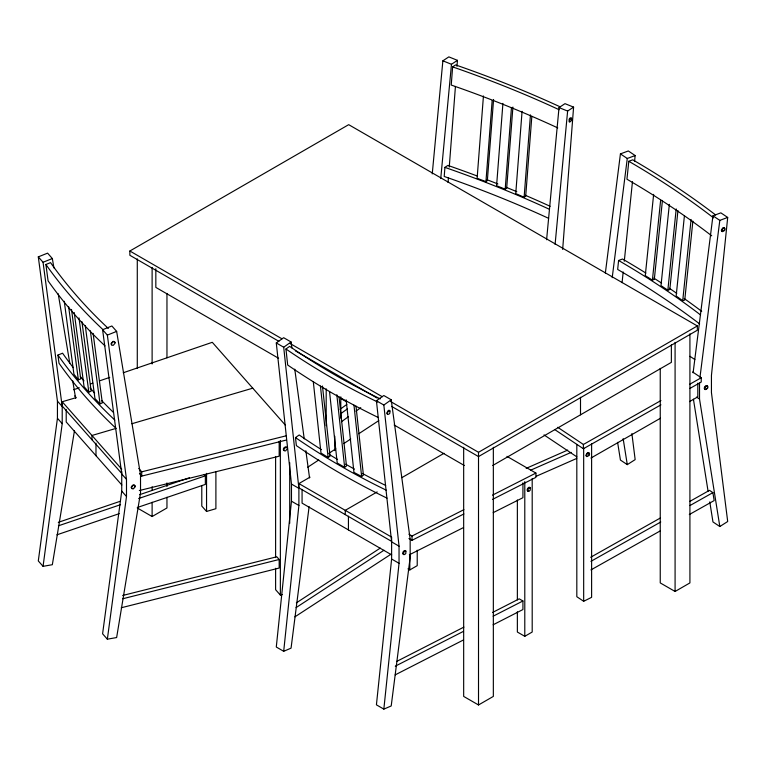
<?xml version="1.0" encoding="UTF-8"?>
<svg xmlns="http://www.w3.org/2000/svg" width="766" height="766" viewBox="0 0 766 766"><rect width="100%" height="100%" fill="white"/><g stroke="black" fill="none" stroke-linecap="round" stroke-linejoin="round"><path stroke-width="1.15" d="M477.505 176.113A820.884 406.823 4.4 0 0 447.89 165.418L444.912 167.39L444.213 176.477A820.884 406.823 4.4 0 1 548.59 218.32M559.984 106.761A820.884 406.823 4.4 0 0 455.607 64.918L452.629 66.891L451.231 85.055A820.884 406.823 4.4 0 1 557.725 127.884M448.062 182.471L448.426 177.731M449.249 167.055L455.435 86.434M456.986 66.269L457.436 60.342L448.838 56.876L442.872 60.82L432.244 173.901M483.442 95.97L477.122 178.296L485.941 181.619L487.348 180.604L493.582 99.465M485.941 181.619L492.165 100.48M502.917 103.391L496.588 185.717L505.196 189.183L506.68 188.197L512.914 107.068M505.196 189.183L511.429 108.044M522.077 111.3L515.748 193.626L524.126 197.235L525.696 196.278L531.834 116.336M524.126 197.235L530.455 114.9M562.665 249.41L573.59 107.125L564.982 103.659L559.027 107.594L546.598 239.729M440.737 178.555L451.48 64.287L457.436 60.342M555.091 244.383L567.625 111.06L573.59 107.125M645.91 273.089A820.884 419.816 5.9 0 0 622.528 259.013L618.593 260.488L617.664 269.45A820.884 419.816 5.9 0 1 699.636 323.903M715.645 214.978A820.884 419.816 5.9 0 0 632.745 159.816L628.8 161.281L626.952 179.215A820.884 419.816 5.9 0 1 711.71 235.813M622.078 282.664L623.179 271.968M624.28 261.273L632.467 181.686M634.554 161.482L635.158 155.546L628.312 150.959L620.422 153.899L605.351 273.089M653.637 194.392L645.269 275.655L652.412 280.136L654.317 279.36L662.437 200.443M652.412 280.136L660.656 200.041M669.35 204.359L660.991 285.632L667.847 290.209L669.819 289.481L677.939 210.564M667.847 290.209L676.206 208.946M684.402 215.935L676.158 296.021L682.726 300.712L684.756 300.013L692.876 221.106M682.726 300.712L691.085 219.44M693.115 372.755L712.955 215.792L720.844 212.852L727.7 217.439L711.442 375.445L711.442 392.575L727.7 521.512L719.82 526.529L712.964 521.943L709.776 501.883M291.875 347.888L291.07 341.981L283.65 337.701L276.287 342.948L291.473 484.074L291.473 501.203L276.287 647.021L283.698 651.301L291.061 648.141L309.119 506.68M283.698 651.301L298.893 505.483L298.893 488.354L283.698 347.228L276.287 342.948M391.618 559.017L376.422 704.835L383.843 709.125L391.206 705.965L410.164 557.428L410.164 539.245L391.215 399.795L383.795 395.515L376.422 400.762L391.618 541.888L391.618 559.017L399.038 563.307L383.843 709.125M612.206 277.675L627.277 158.485L635.158 155.546M699.971 377.341L719.81 220.378L727.7 217.439M53.917 267.937L52.347 258.535L47.588 253.144L38.3 256.869L57.44 401.135L57.44 418.265L38.3 560.942L43.059 566.342L52.337 564.705L74.474 430.664M43.059 566.342L62.209 423.665L62.209 406.526L43.059 262.269L38.3 256.869M121.737 491.121L102.596 633.798L107.355 639.189L116.633 637.551L140.523 492.94L140.523 474.757L116.643 331.391L111.874 325.99L102.596 329.725L121.737 473.991L121.737 491.121L126.495 496.512L107.355 639.189M588.652 455.138L589.131 453.644L588.652 452.629L587.493 452.696L585.846 455.282L586.325 456.297L587.493 456.239M134.423 487.559L134.988 486.132L134.423 485.05L133.054 484.935L131.12 487.272L131.685 488.363L133.054 488.478M724.109 230.173L721.783 231.332L721.304 230.317L722.941 227.732L724.109 227.674L724.588 228.68M705.869 389.243L707.028 388.142M346.146 399.823L353.959 472.411L361.638 476.49L363.41 475.14L355.989 406.124M340.114 409.303L346.845 404.4M340.573 413.841L347.304 408.929M341.531 421.702L348.262 416.79M355.96 411.179L360.767 407.675M283.698 347.228L291.07 341.981M378.327 417.537A820.884 525.802 -6.1 0 1 287.681 365.009L285.957 348.99L289.644 346.366A820.884 525.802 -6.1 0 0 380.29 398.895M387.002 498.13A820.884 525.802 -6.1 0 1 296.365 445.601L295.494 437.597L299.18 434.973A820.884 525.802 -6.1 0 0 321.461 449.642M399.038 563.307L399.038 546.168L383.843 405.042L391.215 399.795M329.533 391.627L337.222 463.028L344.633 467.308L346.481 465.996L339.051 396.98M313.294 381.621L320.973 453.012L328.116 457.484L330.031 456.22L322.467 386.007M307.75 467.203L318.761 459.983M328.767 453.424L335.767 448.828M343.771 443.581L350.771 438.985M358.775 433.738L378.787 420.611M296.365 602.861L380.271 548.102M296.078 607.61L383.977 550.247M294.9 616.85L390.947 554.249M617.607 442.346L620.431 460.05L627.287 464.636L635.158 459.619L631.883 433.594M278.843 341.301L129.866 255.289L129.866 251.009L348.693 124.666L697.338 325.952L697.338 330.232L478.511 456.574L391.608 406.401M137.286 507.973L152.118 516.533L166.959 507.973L166.959 497.239M298.893 483.576L391.618 537.11L391.618 541.39L298.893 487.856L298.893 483.576L310.019 477.151M377.159 491.925L345.255 510.338L345.255 514.618M401.853 477.658L444.041 453.3M390.574 401.518L478.511 452.294L697.338 325.952M492.73 465.489L671.37 362.356L671.37 344.834M407.952 568.86L409.81 569.933L417.221 565.653L417.221 550.18M517.366 611.804L517.366 632.036L524.787 636.316L532.198 632.036L532.198 478.539M463.669 447.296L463.669 696.409L478.511 704.969L493.342 696.409L493.342 447.296M660.244 368.379L660.244 582.916L675.085 591.476L689.917 582.916L689.917 333.813M590.94 458.049L660.455 418.246M689.515 401.614L697.807 396.865L697.807 383.163M660.924 404.85L583.395 448.752L583.395 444.471L660.924 400.57M689.869 384.178L701.235 377.743L692.675 372.008M689.869 388.467L701.235 382.023L701.235 377.743M590.643 557.284L660.474 517.94M689.659 501.5L709.469 490.336L712.897 492.634L714.161 500.571L689.304 514.551M590.94 561.344L660.78 521.991M689.965 505.55L712.897 492.634M590.931 569.914L660.311 530.867M396.893 661.326L463.909 627.095M492.624 612.427L519.224 598.84L522.929 600.984L522.929 609.545L493.122 624.797M395.285 666.181L463.363 631.414M493.141 616.199L522.929 600.984M395.17 674.884L463.306 640.041M408.929 534.247L412.012 536.037L463.899 509.668M492.49 495.133L535.913 473.072L535.913 477.352L492.49 499.422M408.929 538.536L412.012 540.317L463.899 513.948M409.37 554.775L463.497 527.573M493.208 512.636L522.929 497.699L522.929 482.848M576.817 444.414L576.817 596.714L583.673 601.291L591.611 597.336L591.611 443.849M536.21 476.28L576.721 458.441M526.156 468.371L567.711 450.092M530.675 470.18L571.139 452.38M85.265 325.588L94.955 398.607L100.049 403.864L102.328 402.887L93.107 333.392M43.059 262.269L52.347 258.535M104.99 345.868A820.884 506.087 -7.6 0 1 48.086 280.863L45.912 264.49L50.546 262.623A820.884 506.087 -7.6 0 0 108.332 328.451M102.596 329.725L107.355 335.115L116.643 331.391M115.915 428.261A820.884 506.087 -7.6 0 1 59.011 363.256L57.929 355.07L62.573 353.203A820.884 506.087 -7.6 0 0 73.258 367.632M74.225 312.509L84.069 386.706L88.827 392.106L91.154 391.167L81.933 321.682M64.258 301.258L73.938 374.287L78.362 379.812L80.727 378.931L71.506 309.445M73.651 389.722L79.291 387.797M90.56 383.938L92.81 383.172M99.57 380.855L109.72 377.389M123.24 372.764L212.278 342.306L285.459 425.226M58.293 522.345L120.463 501.203M139.68 494.664L189.413 477.754M58.407 525.811L120.578 504.67M138.665 498.522L205.355 475.839L205.355 484.409L137.373 507.494M56.923 534.812L119.247 513.651M121.737 471.349L121.737 473.484L62.209 406.028L62.209 401.748L76.227 397.621L74.733 395.936M115.915 428.433L91.968 435.481L91.968 439.761M131.886 423.732L252.761 388.18M201.784 485.826L201.784 506.058L206.552 511.449L215.897 508.701L215.897 471.818M275.607 568.286L275.607 589.696L280.366 595.096L282.443 594.483M121.239 607.764L279.178 568.046L279.178 559.486L276.794 556.786L122.675 595.479M122.732 598.753L279.178 559.486M138.732 468.457L141.71 471.827L286.302 435.777M139.479 473.58L141.71 476.107L286.302 440.057M139.326 490.537L279.178 456.201L279.178 441.35M570 121.564L569.119 121.775L569.119 119.266L570 118.021L570.871 117.811L571.235 118.768M528.636 490.939L527.554 491.044L527.104 490.049L527.554 488.536L528.636 487.396L529.718 487.281L530.168 488.277M404.237 554.191L403.155 554.297L402.705 553.301L403.155 551.788L404.237 550.649L405.319 550.543L405.769 551.53M286.934 447.478L285.565 447.363L283.631 449.699L284.196 450.781L285.565 450.906L287.499 448.56L286.589 447.085L285.22 446.971L283.851 447.89L283.286 449.307L283.851 450.398M442.872 60.82L451.48 64.287M559.027 107.594L567.625 111.06M506.968 456.364L535.913 473.072M129.866 251.009L281.945 338.802M290.218 343.58L382.301 396.74M295.398 350.857L377.121 398.042M376.422 400.762L383.843 405.042M278.594 358.287L155.833 287.403L155.833 268.722M394.136 424.996L464.292 465.489M340.784 398.473L346.72 401.901M291.473 484.074L298.893 488.354M391.618 541.888L399.038 546.168M391.704 554.9L302.072 503.147L302.072 489.445M291.473 501.203L298.893 505.483M620.422 153.899L627.277 158.485M712.955 215.792L719.81 220.378M689.975 356.305L694.848 359.56M696.591 397.094L699.521 399.057L719.82 526.529M557.725 427.294L583.395 444.471M554.756 429.592L583.395 448.752M544.013 434.906L576.817 456.842M204.168 474.489L205.355 475.839M62.209 401.748L121.737 469.204M57.44 401.135L62.209 406.526M121.737 473.991L126.495 479.382L126.495 496.512M121.832 485.002L66.211 421.98L66.211 409.417M57.44 418.265L62.209 423.665M114.89 342.594L114.326 341.512L112.956 341.387L111.022 343.733L111.587 344.815M707.506 386.648L707.028 385.633L705.869 385.7L704.701 386.792L704.222 388.285L704.701 389.3M389.817 411.285L389.367 410.289L388.285 410.404L386.753 413.056L387.203 414.052M58.216 293.79L69.763 363.122M72.703 380.75L75.642 398.377M693.422 399.191L708.081 491.255M623.151 438.669L627.287 464.636M294.766 369.164L304.236 438.889M305.845 450.705L309.541 477.888M107.355 335.115L126.495 479.382M90.359 330.845L100.049 403.864M78.984 317.9L88.827 392.106M68.672 306.793L78.362 379.812M353.959 405.099L361.638 476.49M336.82 394.72L344.633 467.308M320.437 386.093L328.116 457.484M699.521 383.153L699.521 399.057M675.085 342.373L675.085 591.476M583.673 447.804L583.673 601.291M580.504 397.295L580.504 414.818M524.787 481.632L524.787 636.316M517.366 499.959L517.366 599.902M478.511 452.294L478.511 704.969M412.012 536.037L412.012 540.317M409.81 554.469L409.81 569.933M348.434 516.217L348.434 529.919M340.793 396.826L340.793 418.246M334.799 436.294L334.799 450.571M326.192 388.812L326.192 425.695M289.711 462.654L289.711 523.331M280.366 440.421L280.366 595.096M275.607 456.44L275.607 557.571M206.552 473.378L206.552 511.449M166.959 293.426L166.959 357.789M166.959 482.934L166.959 486.515M152.118 267.43L152.118 363.974M152.118 486.736L152.118 490.317M152.118 502.228L152.118 516.533M141.71 471.827L141.71 476.107M137.286 258.86L137.286 368.513M95.98 443.15L95.98 455.713M377.648 402.016A820.884 525.802 -6.1 0 1 285.957 348.99M385.691 485.472A820.884 525.802 -6.1 0 1 362.356 473.445M354.438 469.118A820.884 525.802 -6.1 0 1 345.638 464.167M337.547 459.456A820.884 525.802 -6.1 0 1 329.447 454.583M386.141 490.125A820.884 525.802 -6.1 0 1 295.494 437.597M618.593 260.488A820.884 419.816 5.9 0 1 700.555 314.941M628.8 161.281A820.884 419.816 5.9 0 1 713.558 217.879M653.81 278.087A820.884 419.816 5.9 0 1 661.594 283.123M669.245 288.217A820.884 419.816 5.9 0 1 676.78 293.349M684.182 298.529A820.884 419.816 5.9 0 1 701.694 311.331M444.912 167.39A820.884 406.823 4.4 0 1 549.289 209.233M452.629 66.891A820.884 406.823 4.4 0 1 559.123 109.71M487.195 179.799A820.884 406.823 4.4 0 1 497.862 183.974M506.316 187.373A820.884 406.823 4.4 0 1 516.782 191.682M525.323 195.301A820.884 406.823 4.4 0 1 550.141 206.293M102.816 329.495A820.884 506.087 -7.6 0 1 45.912 264.49M113.445 412.443A820.884 506.087 -7.6 0 1 101.821 400.714M94.658 393.035A820.884 506.087 -7.6 0 1 90.015 387.864M84.001 380.903A820.884 506.087 -7.6 0 1 80.344 376.508M114.833 420.074A820.884 506.087 -7.6 0 1 57.929 355.07M569.741 119.515L569.741 122.024L571.493 120.568L571.493 118.06L569.741 119.515M387.74 411.859L387.29 413.372L387.74 414.358L388.822 414.253L389.913 413.104L389.913 410.605L387.74 411.859M403.692 552.104L403.242 553.617L403.692 554.603L404.774 554.498L405.865 553.358L405.865 550.85L403.692 552.104M528.09 488.852L527.64 490.355L528.09 491.351L529.172 491.245L530.254 490.096L530.254 487.597L528.09 488.852M586.823 454.123L586.344 455.617L586.823 456.632L589.15 455.473L589.628 453.979L589.15 452.965L587.982 453.022L586.823 454.123M722.281 229.158L721.802 230.652L722.281 231.667L724.598 230.509L725.086 229.015L724.598 228L723.439 228.067L722.281 229.158M705.199 387.127L704.72 388.621L705.199 389.635L707.525 388.477L708.004 386.983L707.525 385.968L706.367 386.026L705.199 387.127M111.932 342.699L111.367 344.125L111.932 345.207L113.301 345.322L115.235 342.986L114.67 341.895L113.301 341.78L111.932 342.699M132.03 486.247L131.465 487.664L132.03 488.756L133.399 488.871L135.333 486.525L134.768 485.443L133.399 485.328L132.03 486.247"/></g></svg>
